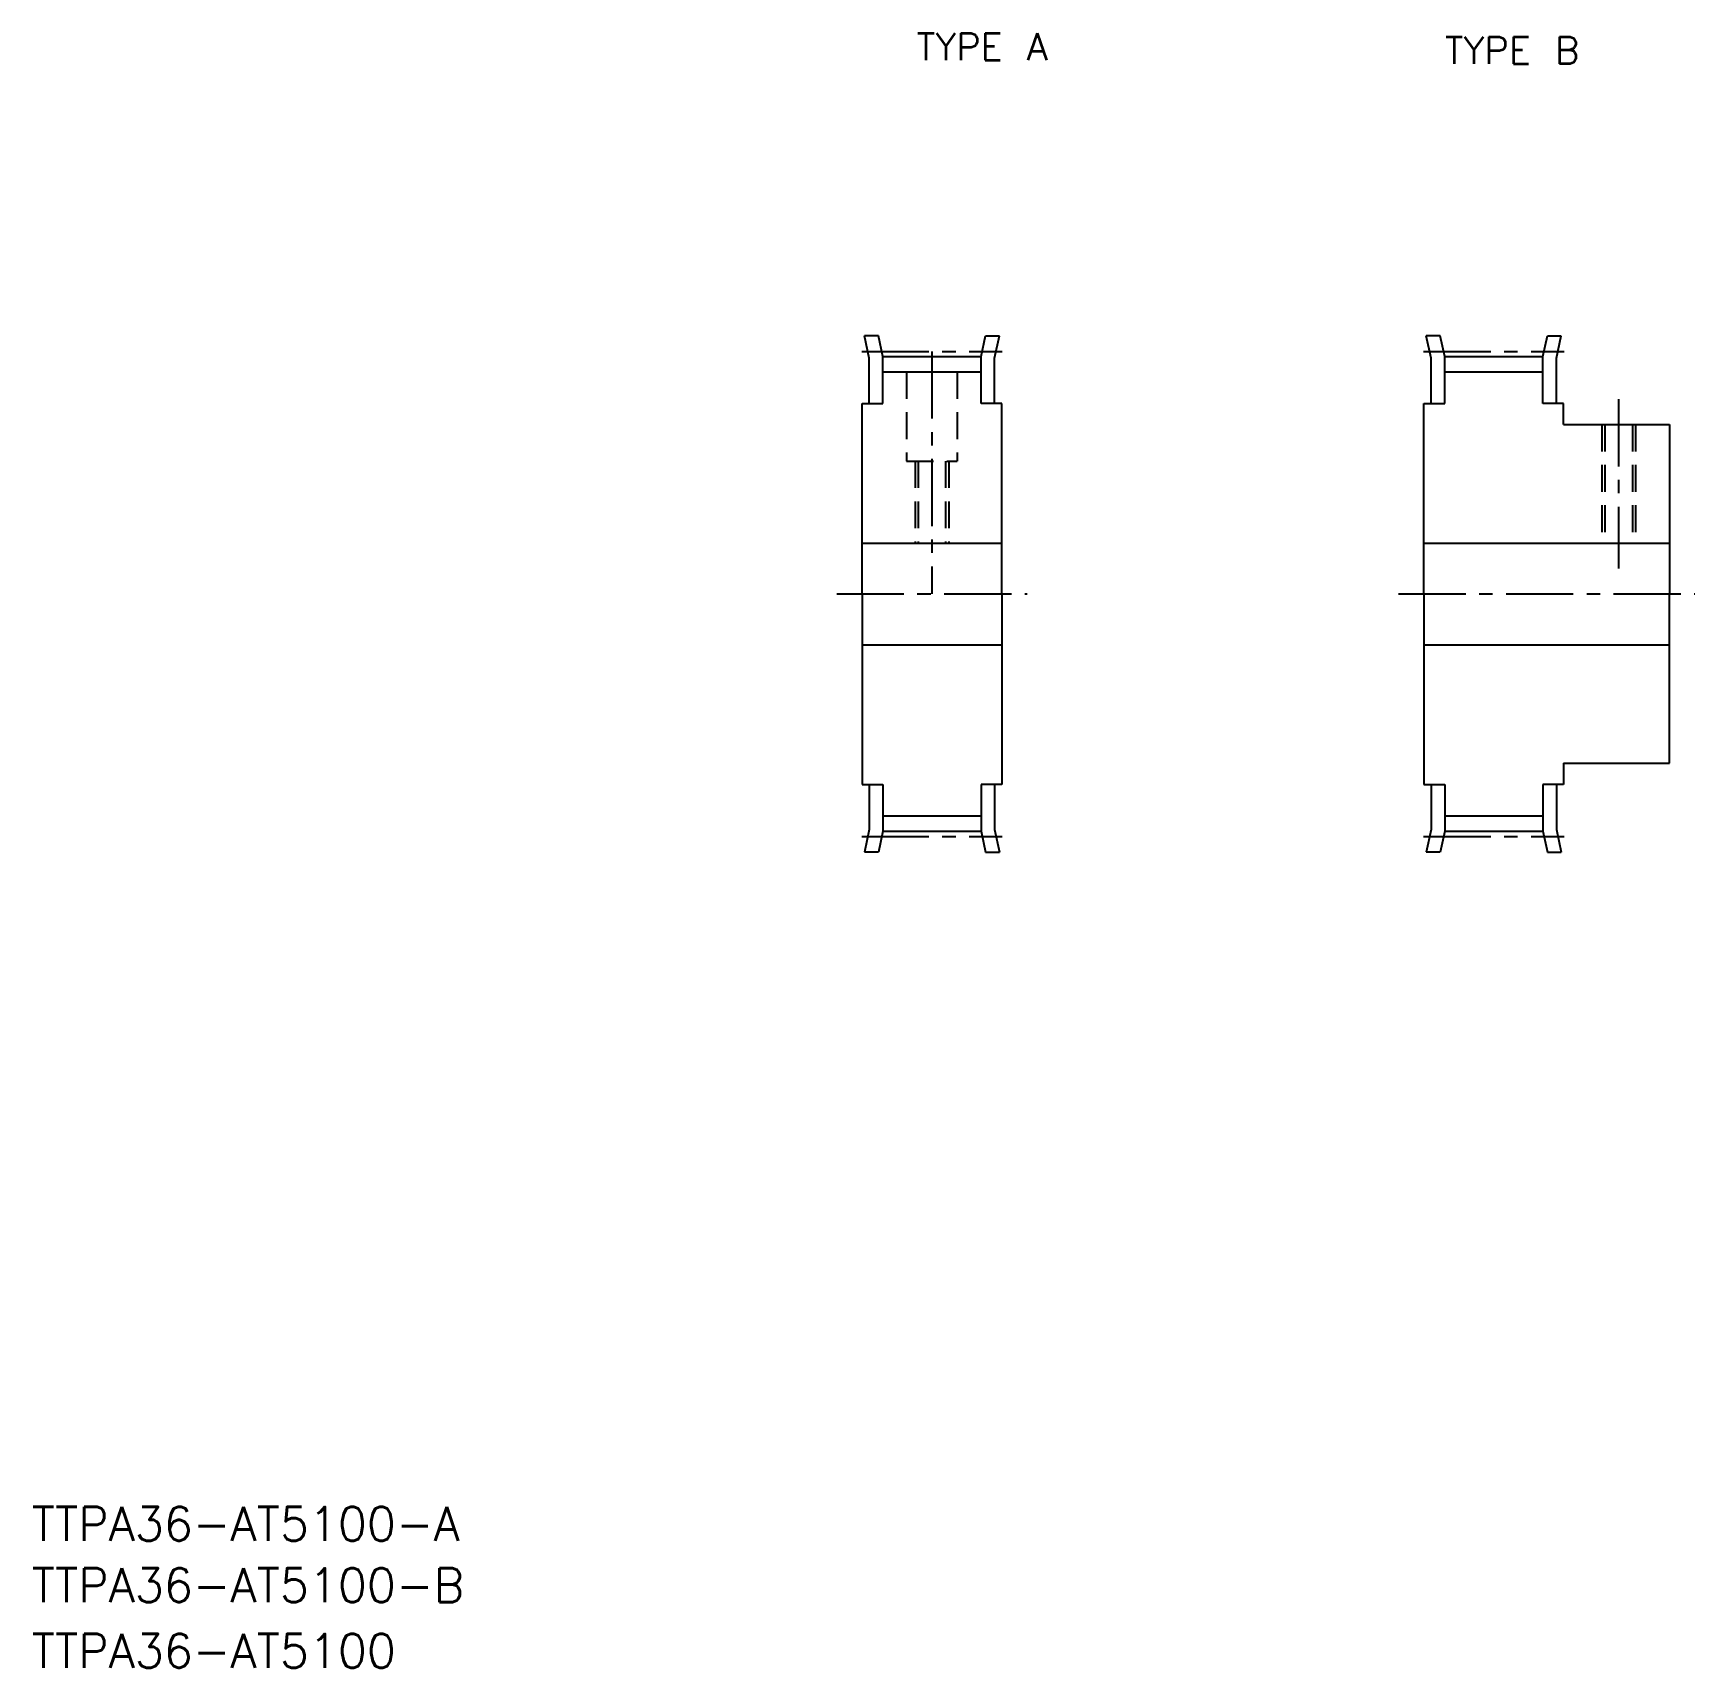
# Model space of a CAD drawing. Extents: x 10 to 206, y 10 to 203.
import ezdxf

# ---------------------------------------------------------------- set-up
doc = ezdxf.new("R2010")
doc.units = 0
doc.header["$LTSCALE"] = 0.25
doc.linetypes.add('CENTER', pattern=[50.8, 31.75, -6.35, 6.35, -6.35])
doc.linetypes.add('DASHED', pattern=[19.05, 12.7, -6.35])
doc.layers.get('0').update_dxf_attribs({"linetype": 'CONTINUOUS'})
doc.layers.add('CENTER', color=1, linetype='CENTER')
doc.styles.get("Standard").update_dxf_attribs({"font": 'txt.shx'})

msp = doc.modelspace()

# ---------------------------------------------------------------- linework, layer by layer
for p, q in [((108.96, 164.7), (108.39, 167.36)), ((110.03, 167.36), (108.39, 167.36)), ((110.56, 164.89), (110.03, 167.36)), ((122.16, 164.89), (122.7, 167.36)), ((122.7, 167.36), (124.34, 167.36)), ((123.76, 164.7), (124.34, 167.36)), ((175.35, 164.7), (174.77, 167.36)), ((176.41, 167.36), (174.77, 167.36)), ((176.95, 164.89), (176.41, 167.36)), ((188.55, 164.89), (189.08, 167.36)), ((189.08, 167.36), (190.72, 167.36)), ((190.15, 164.7), (190.72, 167.36)), ((108.96, 159.36), (108.96, 164.7)), ((110.56, 164.89), (122.16, 164.89)), ((110.56, 159.36), (110.56, 164.89)), ((110.56, 163.09), (122.16, 163.09)), ((122.16, 159.36), (122.16, 164.89)), ((123.76, 159.36), (123.76, 164.7)), ((175.35, 159.36), (175.35, 164.7)), ((176.95, 164.89), (188.55, 164.89)), ((176.95, 159.36), (176.95, 164.89)), ((176.95, 163.09), (188.55, 163.09)), ((188.55, 159.36), (188.55, 164.89)), ((190.15, 159.36), (190.15, 164.7)), ((108.11, 136.86), (108.11, 159.36)), ((108.11, 159.36), (110.56, 159.36)), ((124.61, 159.36), (122.16, 159.36)), ((124.61, 136.86), (124.61, 159.36)), ((174.5, 136.86), (174.5, 159.36)), ((174.5, 159.36), (176.95, 159.36)), ((191, 159.36), (188.55, 159.36)), ((191, 156.86), (191, 159.36)), ((191, 156.86), (203.5, 156.86)), ((203.5, 156.86), (203.5, 136.86)), ((108.11, 142.86), (124.61, 142.86)), ((174.5, 142.86), (203.5, 142.86)), ((108.11, 136.86), (108.11, 114.36)), ((124.61, 136.86), (124.61, 114.36)), ((174.5, 136.86), (174.5, 114.36)), ((203.5, 116.86), (203.5, 136.86)), ((108.11, 130.86), (124.61, 130.86)), ((174.5, 130.86), (203.5, 130.86)), ((191, 116.86), (203.5, 116.86)), ((191, 116.86), (191, 114.36)), ((108.11, 114.36), (110.56, 114.36)), ((108.96, 114.36), (108.96, 109.02)), ((110.56, 114.36), (110.56, 108.84)), ((122.16, 114.36), (122.16, 108.84)), ((124.61, 114.36), (122.16, 114.36)), ((123.76, 114.36), (123.76, 109.02)), ((174.5, 114.36), (176.95, 114.36)), ((175.35, 114.36), (175.35, 109.02)), ((176.95, 114.36), (176.95, 108.84)), ((188.55, 114.36), (188.55, 108.84)), ((191, 114.36), (188.55, 114.36)), ((190.15, 114.36), (190.15, 109.02)), ((110.56, 110.64), (122.16, 110.64)), ((176.95, 110.64), (188.55, 110.64)), ((108.96, 109.02), (108.39, 106.36)), ((110.56, 108.84), (110.03, 106.36)), ((110.56, 108.84), (122.16, 108.84)), ((122.16, 108.84), (122.7, 106.36)), ((123.76, 109.02), (124.34, 106.36)), ((175.35, 109.02), (174.77, 106.36)), ((176.95, 108.84), (176.41, 106.36)), ((176.95, 108.84), (188.55, 108.84)), ((188.55, 108.84), (189.08, 106.36)), ((190.15, 109.02), (190.72, 106.36)), ((110.03, 106.36), (108.39, 106.36)), ((122.7, 106.36), (124.34, 106.36)), ((176.41, 106.36), (174.77, 106.36)), ((189.08, 106.36), (190.72, 106.36))]:
    msp.add_line(p, q)
at = {"color": 3, "linetype": 'DASHED'}
for p, q in [((113.36, 163.09), (113.36, 152.56)), ((119.36, 163.09), (119.36, 152.56)), ((195.5, 156.86), (195.5, 142.86)), ((195.88, 156.86), (195.88, 142.86)), ((199.12, 156.86), (199.12, 142.86)), ((199.5, 156.86), (199.5, 142.86)), ((113.36, 152.56), (119.36, 152.56)), ((114.36, 152.56), (114.36, 142.86)), ((114.74, 152.56), (114.74, 142.86)), ((117.98, 152.56), (117.98, 142.86)), ((118.36, 152.56), (118.36, 142.86))]:
    msp.add_line(p, q, dxfattribs=at)
at = {"layer": 'CENTER'}
for p, q in [((108.06, 165.51), (124.66, 165.51)), ((116.36, 165.51), (116.36, 136.86)), ((174.45, 165.51), (191.05, 165.51)), ((197.5, 159.86), (197.5, 139.86)), ((105.11, 136.86), (127.61, 136.86)), ((171.5, 136.86), (206.5, 136.86)), ((108.06, 108.21), (124.66, 108.21)), ((174.45, 108.21), (191.05, 108.21))]:
    msp.add_line(p, q, dxfattribs=at)

# ---------------------------------------------------------------- texts
for s, height, p in [('TYPE A', 3.2, (114.56, 199.9)), ('TYPE B', 3.2, (176.97, 199.48)), ('TTPA36-AT5100-A', 4, (10, 25)), ('TTPA36-AT5100-B', 4, (10, 17.76)), ('TTPA36-AT5100', 4, (10, 10))]:
    msp.add_text(s, height=height).set_placement(p)

doc.saveas('drawing.dxf')
